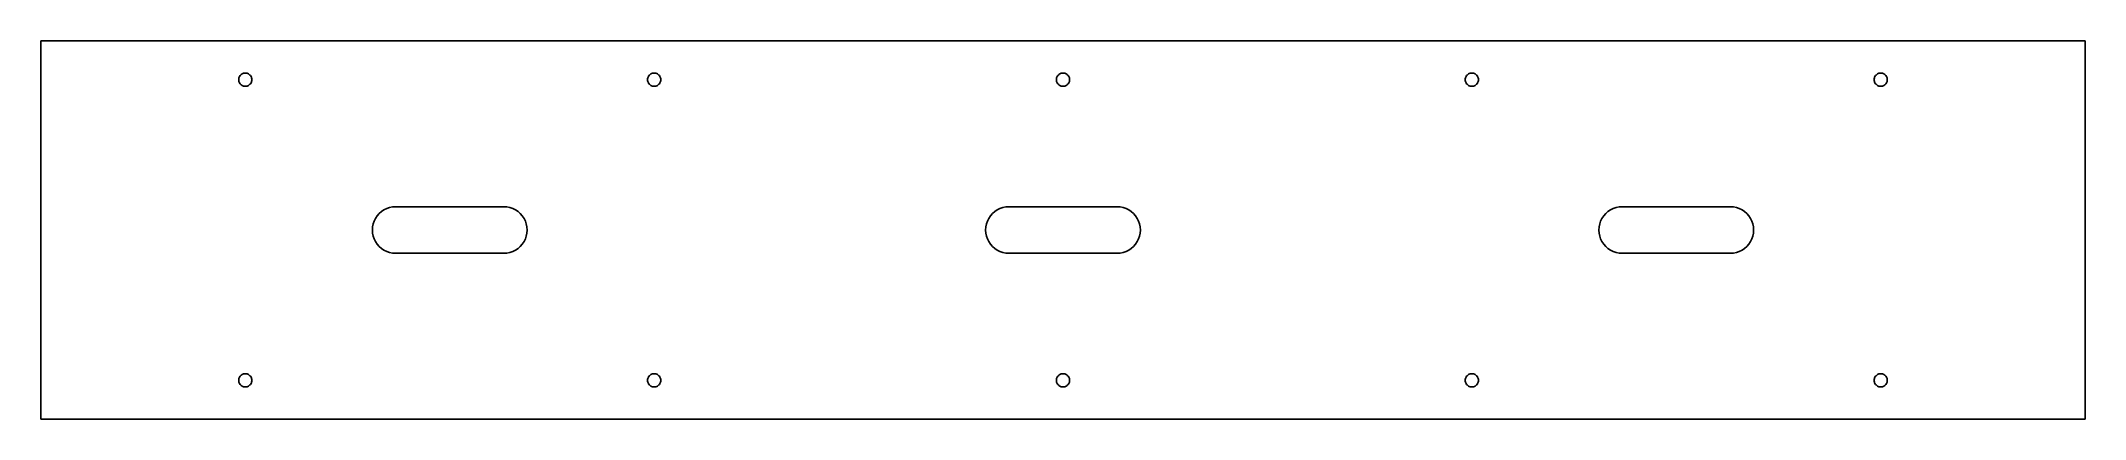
# Model space of a CAD drawing. Header units: metres. Extents: x 0 to 528, y 0 to 98.
import ezdxf

# ---------------------------------------------------------------- set-up
doc = ezdxf.new("R2010")
doc.units = ezdxf.units.M

msp = doc.modelspace()

# ---------------------------------------------------------------- linework, layer by layer
for p, q in [((528.32, 97.6199), (0, 97.6199)), ((0, 97.6199), (0, 0)), ((528.32, 0), (528.32, 97.6199)), ((51.132, 87.6199), (51.1465, 87.8418)), ((51.1465, 87.398), (51.132, 87.6199)), ((51.1465, 87.8418), (51.1899, 88.0598)), ((51.1899, 87.1799), (51.1465, 87.398)), ((51.1899, 88.0598), (51.2614, 88.2704)), ((51.2614, 86.9693), (51.1899, 87.1799)), ((51.2614, 88.2704), (51.3598, 88.4699)), ((51.3598, 86.7699), (51.2614, 86.9693)), ((51.3598, 88.4699), (51.4833, 88.6548)), ((51.4833, 86.585), (51.3598, 86.7699)), ((51.4833, 88.6548), (51.6299, 88.8219)), ((51.6299, 86.4178), (51.4833, 86.585)), ((51.6299, 88.8219), (51.7971, 88.9686)), ((51.7971, 86.2712), (51.6299, 86.4178)), ((51.7971, 88.9686), (51.982, 89.0921)), ((51.982, 86.1476), (51.7971, 86.2712)), ((51.982, 89.0921), (52.1814, 89.1905)), ((52.1814, 86.0493), (51.982, 86.1476)), ((52.1814, 89.1905), (52.392, 89.2619)), ((52.392, 85.9778), (52.1814, 86.0493)), ((52.392, 89.2619), (52.6101, 89.3053)), ((52.6101, 85.9344), (52.392, 85.9778)), ((52.6101, 89.3053), (52.832, 89.3199)), ((52.832, 85.9199), (52.6101, 85.9344)), ((52.832, 89.3199), (53.0539, 89.3053)), ((53.0539, 85.9344), (52.832, 85.9199)), ((53.0539, 89.3053), (53.272, 89.2619)), ((53.272, 85.9778), (53.0539, 85.9344)), ((53.272, 89.2619), (53.4826, 89.1905)), ((53.4826, 86.0493), (53.272, 85.9778)), ((53.4826, 89.1905), (53.682, 89.0921)), ((53.682, 86.1476), (53.4826, 86.0493)), ((53.682, 89.0921), (53.8669, 88.9686)), ((53.8669, 86.2712), (53.682, 86.1476)), ((53.8669, 88.9686), (54.0341, 88.8219)), ((54.0341, 86.4178), (53.8669, 86.2712)), ((54.0341, 88.8219), (54.1807, 88.6548)), ((54.1807, 86.585), (54.0341, 86.4178)), ((54.1807, 88.6548), (54.3042, 88.4699)), ((54.3042, 86.7699), (54.1807, 86.585)), ((54.3042, 88.4699), (54.4026, 88.2704)), ((54.4026, 86.9693), (54.3042, 86.7699)), ((54.4026, 88.2704), (54.4741, 88.0598)), ((54.4741, 87.1799), (54.4026, 86.9693)), ((54.4741, 88.0598), (54.5175, 87.8418)), ((54.5175, 87.398), (54.4741, 87.1799)), ((54.5175, 87.8418), (54.532, 87.6199)), ((54.532, 87.6199), (54.5175, 87.398)), ((156.796, 87.6199), (156.811, 87.8418)), ((156.811, 87.398), (156.796, 87.6199)), ((156.811, 87.8418), (156.854, 88.0598)), ((156.854, 87.1799), (156.811, 87.398)), ((156.854, 88.0598), (156.925, 88.2704)), ((156.925, 86.9693), (156.854, 87.1799)), ((156.925, 88.2704), (157.024, 88.4699)), ((157.024, 86.7699), (156.925, 86.9693)), ((157.024, 88.4699), (157.147, 88.6548)), ((157.147, 86.585), (157.024, 86.7699)), ((157.147, 88.6548), (157.294, 88.8219)), ((157.294, 86.4178), (157.147, 86.585)), ((157.294, 88.8219), (157.461, 88.9686)), ((157.461, 86.2712), (157.294, 86.4178)), ((157.461, 88.9686), (157.646, 89.0921)), ((157.646, 86.1476), (157.461, 86.2712)), ((157.646, 89.0921), (157.845, 89.1905)), ((157.845, 86.0493), (157.646, 86.1476)), ((157.845, 89.1905), (158.056, 89.2619)), ((158.056, 85.9778), (157.845, 86.0493)), ((158.056, 89.2619), (158.274, 89.3053)), ((158.274, 85.9344), (158.056, 85.9778)), ((158.274, 89.3053), (158.496, 89.3199)), ((158.496, 85.9199), (158.274, 85.9344)), ((158.496, 89.3199), (158.718, 89.3053)), ((158.718, 85.9344), (158.496, 85.9199)), ((158.718, 89.3053), (158.936, 89.2619)), ((158.936, 85.9778), (158.718, 85.9344)), ((158.936, 89.2619), (159.147, 89.1905)), ((159.147, 86.0493), (158.936, 85.9778)), ((159.147, 89.1905), (159.346, 89.0921)), ((159.346, 86.1476), (159.147, 86.0493)), ((159.346, 89.0921), (159.531, 88.9686)), ((159.531, 86.2712), (159.346, 86.1476)), ((159.531, 88.9686), (159.698, 88.8219)), ((159.698, 86.4178), (159.531, 86.2712)), ((159.698, 88.8219), (159.845, 88.6548)), ((159.845, 86.585), (159.698, 86.4178)), ((159.845, 88.6548), (159.968, 88.4699)), ((159.968, 86.7699), (159.845, 86.585)), ((159.968, 88.4699), (160.067, 88.2704)), ((160.067, 86.9693), (159.968, 86.7699)), ((160.067, 88.2704), (160.138, 88.0598)), ((160.138, 87.1799), (160.067, 86.9693)), ((160.138, 88.0598), (160.181, 87.8418)), ((160.181, 87.398), (160.138, 87.1799)), ((160.181, 87.8418), (160.196, 87.6199)), ((160.196, 87.6199), (160.181, 87.398)), ((262.46, 87.6199), (262.475, 87.8418)), ((262.475, 87.398), (262.46, 87.6199)), ((262.475, 87.8418), (262.518, 88.0598)), ((262.518, 87.1799), (262.475, 87.398)), ((262.518, 88.0598), (262.589, 88.2704)), ((262.589, 86.9693), (262.518, 87.1799)), ((262.589, 88.2704), (262.688, 88.4699)), ((262.688, 86.7699), (262.589, 86.9693)), ((262.688, 88.4699), (262.811, 88.6548)), ((262.811, 86.585), (262.688, 86.7699)), ((262.811, 88.6548), (262.958, 88.8219)), ((262.958, 86.4178), (262.811, 86.585)), ((262.958, 88.8219), (263.125, 88.9686)), ((263.125, 86.2712), (262.958, 86.4178)), ((263.125, 88.9686), (263.31, 89.0921)), ((263.31, 86.1476), (263.125, 86.2712)), ((263.31, 89.0921), (263.509, 89.1905)), ((263.509, 86.0493), (263.31, 86.1476)), ((263.509, 89.1905), (263.72, 89.2619)), ((263.72, 85.9778), (263.509, 86.0493)), ((263.72, 89.2619), (263.938, 89.3053)), ((263.938, 85.9344), (263.72, 85.9778)), ((263.938, 89.3053), (264.16, 89.3199)), ((264.16, 85.9199), (263.938, 85.9344)), ((264.16, 89.3199), (264.382, 89.3053)), ((264.382, 85.9344), (264.16, 85.9199)), ((264.382, 89.3053), (264.6, 89.2619)), ((264.6, 85.9778), (264.382, 85.9344)), ((264.6, 89.2619), (264.811, 89.1905)), ((264.811, 86.0493), (264.6, 85.9778)), ((264.811, 89.1905), (265.01, 89.0921)), ((265.01, 86.1476), (264.811, 86.0493)), ((265.01, 89.0921), (265.195, 88.9686)), ((265.195, 86.2712), (265.01, 86.1476)), ((265.195, 88.9686), (265.362, 88.8219)), ((265.362, 86.4178), (265.195, 86.2712)), ((265.362, 88.8219), (265.509, 88.6548)), ((265.509, 86.585), (265.362, 86.4178)), ((265.509, 88.6548), (265.632, 88.4699)), ((265.632, 86.7699), (265.509, 86.585)), ((265.632, 88.4699), (265.731, 88.2704)), ((265.731, 86.9693), (265.632, 86.7699)), ((265.731, 88.2704), (265.802, 88.0598)), ((265.802, 87.1799), (265.731, 86.9693)), ((265.802, 88.0598), (265.845, 87.8418)), ((265.845, 87.398), (265.802, 87.1799)), ((265.845, 87.8418), (265.86, 87.6199)), ((265.86, 87.6199), (265.845, 87.398)), ((368.124, 87.6199), (368.139, 87.8418)), ((368.139, 87.398), (368.124, 87.6199)), ((368.139, 87.8418), (368.182, 88.0598)), ((368.182, 87.1799), (368.139, 87.398)), ((368.182, 88.0598), (368.253, 88.2704)), ((368.253, 86.9693), (368.182, 87.1799)), ((368.253, 88.2704), (368.352, 88.4699)), ((368.352, 86.7699), (368.253, 86.9693)), ((368.352, 88.4699), (368.475, 88.6548)), ((368.475, 86.585), (368.352, 86.7699)), ((368.475, 88.6548), (368.622, 88.8219)), ((368.622, 86.4178), (368.475, 86.585)), ((368.622, 88.8219), (368.789, 88.9686)), ((368.789, 86.2712), (368.622, 86.4178)), ((368.789, 88.9686), (368.974, 89.0921)), ((368.974, 86.1476), (368.789, 86.2712)), ((368.974, 89.0921), (369.173, 89.1905)), ((369.173, 86.0493), (368.974, 86.1476)), ((369.173, 89.1905), (369.384, 89.2619)), ((369.384, 85.9778), (369.173, 86.0493)), ((369.384, 89.2619), (369.602, 89.3053)), ((369.602, 85.9344), (369.384, 85.9778)), ((369.602, 89.3053), (369.824, 89.3199)), ((369.824, 85.9199), (369.602, 85.9344)), ((369.824, 89.3199), (370.046, 89.3053)), ((370.046, 85.9344), (369.824, 85.9199)), ((370.046, 89.3053), (370.264, 89.2619)), ((370.264, 85.9778), (370.046, 85.9344)), ((370.264, 89.2619), (370.475, 89.1905)), ((370.475, 86.0493), (370.264, 85.9778)), ((370.475, 89.1905), (370.674, 89.0921)), ((370.674, 86.1476), (370.475, 86.0493)), ((370.674, 89.0921), (370.859, 88.9686)), ((370.859, 86.2712), (370.674, 86.1476)), ((370.859, 88.9686), (371.026, 88.8219)), ((371.026, 86.4178), (370.859, 86.2712)), ((371.026, 88.8219), (371.173, 88.6548)), ((371.173, 86.585), (371.026, 86.4178)), ((371.173, 88.6548), (371.296, 88.4699)), ((371.296, 86.7699), (371.173, 86.585)), ((371.296, 88.4699), (371.395, 88.2704)), ((371.395, 86.9693), (371.296, 86.7699)), ((371.395, 88.2704), (371.466, 88.0598)), ((371.466, 87.1799), (371.395, 86.9693)), ((371.466, 88.0598), (371.509, 87.8418)), ((371.509, 87.398), (371.466, 87.1799)), ((371.509, 87.8418), (371.524, 87.6199)), ((371.524, 87.6199), (371.509, 87.398)), ((473.788, 87.6199), (473.803, 87.8418)), ((473.803, 87.398), (473.788, 87.6199)), ((473.803, 87.8418), (473.846, 88.0598)), ((473.846, 87.1799), (473.803, 87.398)), ((473.846, 88.0598), (473.917, 88.2704)), ((473.917, 86.9693), (473.846, 87.1799)), ((473.917, 88.2704), (474.016, 88.4699)), ((474.016, 86.7699), (473.917, 86.9693)), ((474.016, 88.4699), (474.139, 88.6548)), ((474.139, 86.585), (474.016, 86.7699)), ((474.139, 88.6548), (474.286, 88.8219)), ((474.286, 86.4178), (474.139, 86.585)), ((474.286, 88.8219), (474.453, 88.9686)), ((474.453, 86.2712), (474.286, 86.4178)), ((474.453, 88.9686), (474.638, 89.0921)), ((474.638, 86.1476), (474.453, 86.2712)), ((474.638, 89.0921), (474.837, 89.1905)), ((474.837, 86.0493), (474.638, 86.1476)), ((474.837, 89.1905), (475.048, 89.2619)), ((475.048, 85.9778), (474.837, 86.0493)), ((475.048, 89.2619), (475.266, 89.3053)), ((475.266, 85.9344), (475.048, 85.9778)), ((475.266, 89.3053), (475.488, 89.3199)), ((475.488, 85.9199), (475.266, 85.9344)), ((475.488, 89.3199), (475.71, 89.3053)), ((475.71, 85.9344), (475.488, 85.9199)), ((475.71, 89.3053), (475.928, 89.2619)), ((475.928, 85.9778), (475.71, 85.9344)), ((475.928, 89.2619), (476.139, 89.1905)), ((476.139, 86.0493), (475.928, 85.9778)), ((476.139, 89.1905), (476.338, 89.0921)), ((476.338, 86.1476), (476.139, 86.0493)), ((476.338, 89.0921), (476.523, 88.9686)), ((476.523, 86.2712), (476.338, 86.1476)), ((476.523, 88.9686), (476.69, 88.8219)), ((476.69, 86.4178), (476.523, 86.2712)), ((476.69, 88.8219), (476.837, 88.6548)), ((476.837, 86.585), (476.69, 86.4178)), ((476.837, 88.6548), (476.96, 88.4699)), ((476.96, 86.7699), (476.837, 86.585)), ((476.96, 88.4699), (477.059, 88.2704)), ((477.059, 86.9693), (476.96, 86.7699)), ((477.059, 88.2704), (477.13, 88.0598)), ((477.13, 87.1799), (477.059, 86.9693)), ((477.13, 88.0598), (477.173, 87.8418)), ((477.173, 87.398), (477.13, 87.1799)), ((477.173, 87.8418), (477.188, 87.6199)), ((477.188, 87.6199), (477.173, 87.398)), ((86.9039, 52.4625), (87.4214, 53.0526)), ((87.4214, 53.0526), (88.0114, 53.57)), ((88.0114, 53.57), (88.664, 54.0061)), ((88.664, 54.0061), (89.3679, 54.3532)), ((89.3679, 54.3532), (90.1111, 54.6055)), ((90.1111, 54.6055), (90.8808, 54.7586)), ((90.8808, 54.7586), (91.664, 54.8099)), ((91.664, 54.8099), (119.664, 54.8099)), ((119.664, 54.8099), (120.447, 54.7586)), ((120.447, 54.7586), (121.217, 54.6055)), ((121.217, 54.6055), (121.96, 54.3532)), ((121.96, 54.3532), (122.664, 54.0061)), ((122.664, 54.0061), (123.317, 53.57)), ((123.317, 53.57), (123.907, 53.0526)), ((123.907, 53.0526), (124.424, 52.4625)), ((245.4, 52.4625), (245.917, 53.0526)), ((245.917, 53.0526), (246.507, 53.57)), ((246.507, 53.57), (247.16, 54.0061)), ((247.16, 54.0061), (247.864, 54.3532)), ((247.864, 54.3532), (248.607, 54.6055)), ((248.607, 54.6055), (249.377, 54.7586)), ((249.377, 54.7586), (250.16, 54.8099)), ((250.16, 54.8099), (278.16, 54.8099)), ((278.16, 54.8099), (278.943, 54.7586)), ((278.943, 54.7586), (279.713, 54.6055)), ((279.713, 54.6055), (280.456, 54.3532)), ((280.456, 54.3532), (281.16, 54.0061)), ((281.16, 54.0061), (281.813, 53.57)), ((281.813, 53.57), (282.403, 53.0526)), ((282.403, 53.0526), (282.92, 52.4625)), ((403.896, 52.4625), (404.413, 53.0526)), ((404.413, 53.0526), (405.003, 53.57)), ((405.003, 53.57), (405.656, 54.0061)), ((405.656, 54.0061), (406.36, 54.3532)), ((406.36, 54.3532), (407.103, 54.6055)), ((407.103, 54.6055), (407.873, 54.7586)), ((407.873, 54.7586), (408.656, 54.8099)), ((408.656, 54.8099), (436.656, 54.8099)), ((436.656, 54.8099), (437.439, 54.7586)), ((437.439, 54.7586), (438.209, 54.6055)), ((438.209, 54.6055), (438.952, 54.3532)), ((438.952, 54.3532), (439.656, 54.0061)), ((439.656, 54.0061), (440.309, 53.57)), ((440.309, 53.57), (440.899, 53.0526)), ((440.899, 53.0526), (441.416, 52.4625)), ((85.664, 48.8099), (85.7153, 49.5931)), ((85.7153, 48.0268), (85.664, 48.8099)), ((85.7153, 49.5931), (85.8684, 50.3628)), ((85.8684, 47.257), (85.7153, 48.0268)), ((85.8684, 50.3628), (86.1207, 51.106)), ((86.1207, 51.106), (86.4678, 51.8099)), ((86.4678, 51.8099), (86.9039, 52.4625)), ((124.424, 52.4625), (124.86, 51.8099)), ((124.86, 51.8099), (125.207, 51.106)), ((125.207, 51.106), (125.46, 50.3628)), ((125.46, 50.3628), (125.613, 49.5931)), ((125.613, 48.0268), (125.46, 47.257)), ((125.613, 49.5931), (125.664, 48.8099)), ((125.664, 48.8099), (125.613, 48.0268)), ((244.16, 48.8099), (244.211, 49.5931)), ((244.211, 48.0268), (244.16, 48.8099)), ((244.211, 49.5931), (244.364, 50.3628)), ((244.364, 47.257), (244.211, 48.0268)), ((244.364, 50.3628), (244.617, 51.106)), ((244.617, 51.106), (244.964, 51.8099)), ((244.964, 51.8099), (245.4, 52.4625)), ((282.92, 52.4625), (283.356, 51.8099)), ((283.356, 51.8099), (283.703, 51.106)), ((283.703, 51.106), (283.956, 50.3628)), ((283.956, 50.3628), (284.109, 49.5931)), ((284.109, 48.0268), (283.956, 47.257)), ((284.109, 49.5931), (284.16, 48.8099)), ((284.16, 48.8099), (284.109, 48.0268)), ((402.656, 48.8099), (402.707, 49.5931)), ((402.707, 48.0268), (402.656, 48.8099)), ((402.707, 49.5931), (402.86, 50.3628)), ((402.86, 47.257), (402.707, 48.0268)), ((402.86, 50.3628), (403.113, 51.106)), ((403.113, 51.106), (403.46, 51.8099)), ((403.46, 51.8099), (403.896, 52.4625)), ((441.416, 52.4625), (441.852, 51.8099)), ((441.852, 51.8099), (442.199, 51.106)), ((442.199, 51.106), (442.452, 50.3628)), ((442.452, 50.3628), (442.605, 49.5931)), ((442.605, 48.0268), (442.452, 47.257)), ((442.605, 49.5931), (442.656, 48.8099)), ((442.656, 48.8099), (442.605, 48.0268)), ((86.1207, 46.5138), (85.8684, 47.257)), ((86.4678, 45.8099), (86.1207, 46.5138)), ((86.9039, 45.1574), (86.4678, 45.8099)), ((87.4214, 44.5673), (86.9039, 45.1574)), ((88.0114, 44.0498), (87.4214, 44.5673)), ((88.664, 43.6138), (88.0114, 44.0498)), ((89.3679, 43.2666), (88.664, 43.6138)), ((90.1111, 43.0144), (89.3679, 43.2666)), ((90.8808, 42.8613), (90.1111, 43.0144)), ((91.664, 42.8099), (90.8808, 42.8613)), ((119.664, 42.8099), (91.664, 42.8099)), ((120.447, 42.8613), (119.664, 42.8099)), ((121.217, 43.0144), (120.447, 42.8613)), ((121.96, 43.2666), (121.217, 43.0144)), ((122.664, 43.6138), (121.96, 43.2666)), ((123.317, 44.0498), (122.664, 43.6138)), ((123.907, 44.5673), (123.317, 44.0498)), ((124.424, 45.1574), (123.907, 44.5673)), ((124.86, 45.8099), (124.424, 45.1574)), ((125.207, 46.5138), (124.86, 45.8099)), ((125.46, 47.257), (125.207, 46.5138)), ((244.617, 46.5138), (244.364, 47.257)), ((244.964, 45.8099), (244.617, 46.5138)), ((245.4, 45.1574), (244.964, 45.8099)), ((245.917, 44.5673), (245.4, 45.1574)), ((246.507, 44.0498), (245.917, 44.5673)), ((247.16, 43.6138), (246.507, 44.0498)), ((247.864, 43.2666), (247.16, 43.6138)), ((248.607, 43.0144), (247.864, 43.2666)), ((249.377, 42.8613), (248.607, 43.0144)), ((250.16, 42.8099), (249.377, 42.8613)), ((278.16, 42.8099), (250.16, 42.8099)), ((278.943, 42.8613), (278.16, 42.8099)), ((279.713, 43.0144), (278.943, 42.8613)), ((280.456, 43.2666), (279.713, 43.0144)), ((281.16, 43.6138), (280.456, 43.2666)), ((281.813, 44.0498), (281.16, 43.6138)), ((282.403, 44.5673), (281.813, 44.0498)), ((282.92, 45.1574), (282.403, 44.5673)), ((283.356, 45.8099), (282.92, 45.1574)), ((283.703, 46.5138), (283.356, 45.8099)), ((283.956, 47.257), (283.703, 46.5138)), ((403.113, 46.5138), (402.86, 47.257)), ((403.46, 45.8099), (403.113, 46.5138)), ((403.896, 45.1574), (403.46, 45.8099)), ((404.413, 44.5673), (403.896, 45.1574)), ((405.003, 44.0498), (404.413, 44.5673)), ((405.656, 43.6138), (405.003, 44.0498)), ((406.36, 43.2666), (405.656, 43.6138)), ((407.103, 43.0144), (406.36, 43.2666)), ((407.873, 42.8613), (407.103, 43.0144)), ((408.656, 42.8099), (407.873, 42.8613)), ((436.656, 42.8099), (408.656, 42.8099)), ((437.439, 42.8613), (436.656, 42.8099)), ((438.209, 43.0144), (437.439, 42.8613)), ((438.952, 43.2666), (438.209, 43.0144)), ((439.656, 43.6138), (438.952, 43.2666)), ((440.309, 44.0498), (439.656, 43.6138)), ((440.899, 44.5673), (440.309, 44.0498)), ((441.416, 45.1574), (440.899, 44.5673)), ((441.852, 45.8099), (441.416, 45.1574)), ((442.199, 46.5138), (441.852, 45.8099)), ((442.452, 47.257), (442.199, 46.5138)), ((51.1899, 10.44), (51.2614, 10.6506)), ((51.2614, 10.6506), (51.3598, 10.85)), ((51.3598, 10.85), (51.4833, 11.0349)), ((51.4833, 11.0349), (51.6299, 11.2021)), ((51.6299, 11.2021), (51.7971, 11.3487)), ((51.7971, 11.3487), (51.982, 11.4722)), ((51.982, 11.4722), (52.1814, 11.5706)), ((52.1814, 11.5706), (52.392, 11.6421)), ((52.392, 11.6421), (52.6101, 11.6855)), ((52.6101, 11.6855), (52.832, 11.7)), ((52.832, 11.7), (53.0539, 11.6855)), ((53.0539, 11.6855), (53.272, 11.6421)), ((53.272, 11.6421), (53.4826, 11.5706)), ((53.4826, 11.5706), (53.682, 11.4722)), ((53.682, 11.4722), (53.8669, 11.3487)), ((53.8669, 11.3487), (54.0341, 11.2021)), ((54.0341, 11.2021), (54.1807, 11.0349)), ((54.1807, 11.0349), (54.3042, 10.85)), ((54.3042, 10.85), (54.4026, 10.6506)), ((54.4026, 10.6506), (54.4741, 10.44)), ((156.854, 10.44), (156.925, 10.6506)), ((156.925, 10.6506), (157.024, 10.85)), ((157.024, 10.85), (157.147, 11.0349)), ((157.147, 11.0349), (157.294, 11.2021)), ((157.294, 11.2021), (157.461, 11.3487)), ((157.461, 11.3487), (157.646, 11.4722)), ((157.646, 11.4722), (157.845, 11.5706)), ((157.845, 11.5706), (158.056, 11.6421)), ((158.056, 11.6421), (158.274, 11.6855)), ((158.274, 11.6855), (158.496, 11.7)), ((158.496, 11.7), (158.718, 11.6855)), ((158.718, 11.6855), (158.936, 11.6421)), ((158.936, 11.6421), (159.147, 11.5706)), ((159.147, 11.5706), (159.346, 11.4722)), ((159.346, 11.4722), (159.531, 11.3487)), ((159.531, 11.3487), (159.698, 11.2021)), ((159.698, 11.2021), (159.845, 11.0349)), ((159.845, 11.0349), (159.968, 10.85)), ((159.968, 10.85), (160.067, 10.6506)), ((160.067, 10.6506), (160.138, 10.44)), ((262.518, 10.44), (262.589, 10.6506)), ((262.589, 10.6506), (262.688, 10.85)), ((262.688, 10.85), (262.811, 11.0349)), ((262.811, 11.0349), (262.958, 11.2021)), ((262.958, 11.2021), (263.125, 11.3487)), ((263.125, 11.3487), (263.31, 11.4722)), ((263.31, 11.4722), (263.509, 11.5706)), ((263.509, 11.5706), (263.72, 11.6421)), ((263.72, 11.6421), (263.938, 11.6855)), ((263.938, 11.6855), (264.16, 11.7)), ((264.16, 11.7), (264.382, 11.6855)), ((264.382, 11.6855), (264.6, 11.6421)), ((264.6, 11.6421), (264.811, 11.5706)), ((264.811, 11.5706), (265.01, 11.4722)), ((265.01, 11.4722), (265.195, 11.3487)), ((265.195, 11.3487), (265.362, 11.2021)), ((265.362, 11.2021), (265.509, 11.0349)), ((265.509, 11.0349), (265.632, 10.85)), ((265.632, 10.85), (265.731, 10.6506)), ((265.731, 10.6506), (265.802, 10.44)), ((368.182, 10.44), (368.253, 10.6506)), ((368.253, 10.6506), (368.352, 10.85)), ((368.352, 10.85), (368.475, 11.0349)), ((368.475, 11.0349), (368.622, 11.2021)), ((368.622, 11.2021), (368.789, 11.3487)), ((368.789, 11.3487), (368.974, 11.4722)), ((368.974, 11.4722), (369.173, 11.5706)), ((369.173, 11.5706), (369.384, 11.6421)), ((369.384, 11.6421), (369.602, 11.6855)), ((369.602, 11.6855), (369.824, 11.7)), ((369.824, 11.7), (370.046, 11.6855)), ((370.046, 11.6855), (370.264, 11.6421)), ((370.264, 11.6421), (370.475, 11.5706)), ((370.475, 11.5706), (370.674, 11.4722)), ((370.674, 11.4722), (370.859, 11.3487)), ((370.859, 11.3487), (371.026, 11.2021)), ((371.026, 11.2021), (371.173, 11.0349)), ((371.173, 11.0349), (371.296, 10.85)), ((371.296, 10.85), (371.395, 10.6506)), ((371.395, 10.6506), (371.466, 10.44)), ((473.846, 10.44), (473.917, 10.6506)), ((473.917, 10.6506), (474.016, 10.85)), ((474.016, 10.85), (474.139, 11.0349)), ((474.139, 11.0349), (474.286, 11.2021)), ((474.286, 11.2021), (474.453, 11.3487)), ((474.453, 11.3487), (474.638, 11.4722)), ((474.638, 11.4722), (474.837, 11.5706)), ((474.837, 11.5706), (475.048, 11.6421)), ((475.048, 11.6421), (475.266, 11.6855)), ((475.266, 11.6855), (475.488, 11.7)), ((475.488, 11.7), (475.71, 11.6855)), ((475.71, 11.6855), (475.928, 11.6421)), ((475.928, 11.6421), (476.139, 11.5706)), ((476.139, 11.5706), (476.338, 11.4722)), ((476.338, 11.4722), (476.523, 11.3487)), ((476.523, 11.3487), (476.69, 11.2021)), ((476.69, 11.2021), (476.837, 11.0349)), ((476.837, 11.0349), (476.96, 10.85)), ((476.96, 10.85), (477.059, 10.6506)), ((477.059, 10.6506), (477.13, 10.44)), ((51.132, 10), (51.1465, 10.2219)), ((51.1465, 9.77809), (51.132, 10)), ((51.1465, 10.2219), (51.1899, 10.44)), ((51.1899, 9.56), (51.1465, 9.77809)), ((51.2614, 9.34943), (51.1899, 9.56)), ((51.3598, 9.14999), (51.2614, 9.34943)), ((51.4833, 8.9651), (51.3598, 9.14999)), ((51.6299, 8.79791), (51.4833, 8.9651)), ((51.7971, 8.65129), (51.6299, 8.79791)), ((51.982, 8.52776), (51.7971, 8.65129)), ((52.1814, 8.4294), (51.982, 8.52776)), ((52.392, 8.35793), (52.1814, 8.4294)), ((52.6101, 8.31453), (52.392, 8.35793)), ((52.832, 8.29999), (52.6101, 8.31453)), ((53.0539, 8.31453), (52.832, 8.29999)), ((53.272, 8.35793), (53.0539, 8.31453)), ((53.4826, 8.4294), (53.272, 8.35793)), ((53.682, 8.52776), (53.4826, 8.4294)), ((53.8669, 8.65129), (53.682, 8.52776)), ((54.0341, 8.79791), (53.8669, 8.65129)), ((54.1807, 8.9651), (54.0341, 8.79791)), ((54.3042, 9.14999), (54.1807, 8.9651)), ((54.4026, 9.34943), (54.3042, 9.14999)), ((54.4741, 9.56), (54.4026, 9.34943)), ((54.4741, 10.44), (54.5175, 10.2219)), ((54.5175, 9.77809), (54.4741, 9.56)), ((54.5175, 10.2219), (54.532, 10)), ((54.532, 10), (54.5175, 9.77809)), ((156.796, 10), (156.811, 10.2219)), ((156.811, 9.77809), (156.796, 10)), ((156.811, 10.2219), (156.854, 10.44)), ((156.854, 9.56), (156.811, 9.77809)), ((156.925, 9.34943), (156.854, 9.56)), ((157.024, 9.14999), (156.925, 9.34943)), ((157.147, 8.9651), (157.024, 9.14999)), ((157.294, 8.79791), (157.147, 8.9651)), ((157.461, 8.65129), (157.294, 8.79791)), ((157.646, 8.52776), (157.461, 8.65129)), ((157.845, 8.4294), (157.646, 8.52776)), ((158.056, 8.35793), (157.845, 8.4294)), ((158.274, 8.31453), (158.056, 8.35793)), ((158.496, 8.29999), (158.274, 8.31453)), ((158.718, 8.31453), (158.496, 8.29999)), ((158.936, 8.35793), (158.718, 8.31453)), ((159.147, 8.4294), (158.936, 8.35793)), ((159.346, 8.52776), (159.147, 8.4294)), ((159.531, 8.65129), (159.346, 8.52776)), ((159.698, 8.79791), (159.531, 8.65129)), ((159.845, 8.9651), (159.698, 8.79791)), ((159.968, 9.14999), (159.845, 8.9651)), ((160.067, 9.34943), (159.968, 9.14999)), ((160.138, 9.56), (160.067, 9.34943)), ((160.138, 10.44), (160.181, 10.2219)), ((160.181, 9.77809), (160.138, 9.56)), ((160.181, 10.2219), (160.196, 10)), ((160.196, 10), (160.181, 9.77809)), ((262.46, 10), (262.475, 10.2219)), ((262.475, 9.77809), (262.46, 10)), ((262.475, 10.2219), (262.518, 10.44)), ((262.518, 9.56), (262.475, 9.77809)), ((262.589, 9.34943), (262.518, 9.56)), ((262.688, 9.14999), (262.589, 9.34943)), ((262.811, 8.9651), (262.688, 9.14999)), ((262.958, 8.79791), (262.811, 8.9651)), ((263.125, 8.65129), (262.958, 8.79791)), ((263.31, 8.52776), (263.125, 8.65129)), ((263.509, 8.4294), (263.31, 8.52776)), ((263.72, 8.35793), (263.509, 8.4294)), ((263.938, 8.31453), (263.72, 8.35793)), ((264.16, 8.29999), (263.938, 8.31453)), ((264.382, 8.31453), (264.16, 8.29999)), ((264.6, 8.35793), (264.382, 8.31453)), ((264.811, 8.4294), (264.6, 8.35793)), ((265.01, 8.52776), (264.811, 8.4294)), ((265.195, 8.65129), (265.01, 8.52776)), ((265.362, 8.79791), (265.195, 8.65129)), ((265.509, 8.9651), (265.362, 8.79791)), ((265.632, 9.14999), (265.509, 8.9651)), ((265.731, 9.34943), (265.632, 9.14999)), ((265.802, 9.56), (265.731, 9.34943)), ((265.802, 10.44), (265.845, 10.2219)), ((265.845, 9.77809), (265.802, 9.56)), ((265.845, 10.2219), (265.86, 10)), ((265.86, 10), (265.845, 9.77809)), ((368.124, 10), (368.139, 10.2219)), ((368.139, 9.77809), (368.124, 10)), ((368.139, 10.2219), (368.182, 10.44)), ((368.182, 9.56), (368.139, 9.77809)), ((368.253, 9.34943), (368.182, 9.56)), ((368.352, 9.14999), (368.253, 9.34943)), ((368.475, 8.9651), (368.352, 9.14999)), ((368.622, 8.79791), (368.475, 8.9651)), ((368.789, 8.65129), (368.622, 8.79791)), ((368.974, 8.52776), (368.789, 8.65129)), ((369.173, 8.4294), (368.974, 8.52776)), ((369.384, 8.35793), (369.173, 8.4294)), ((369.602, 8.31453), (369.384, 8.35793)), ((369.824, 8.29999), (369.602, 8.31453)), ((370.046, 8.31453), (369.824, 8.29999)), ((370.264, 8.35793), (370.046, 8.31453)), ((370.475, 8.4294), (370.264, 8.35793)), ((370.674, 8.52776), (370.475, 8.4294)), ((370.859, 8.65129), (370.674, 8.52776)), ((371.026, 8.79791), (370.859, 8.65129)), ((371.173, 8.9651), (371.026, 8.79791)), ((371.296, 9.14999), (371.173, 8.9651)), ((371.395, 9.34943), (371.296, 9.14999)), ((371.466, 9.56), (371.395, 9.34943)), ((371.466, 10.44), (371.509, 10.2219)), ((371.509, 9.77809), (371.466, 9.56)), ((371.509, 10.2219), (371.524, 10)), ((371.524, 10), (371.509, 9.77809)), ((473.788, 10), (473.803, 10.2219)), ((473.803, 9.77809), (473.788, 10)), ((473.803, 10.2219), (473.846, 10.44)), ((473.846, 9.56), (473.803, 9.77809)), ((473.917, 9.34943), (473.846, 9.56)), ((474.016, 9.14999), (473.917, 9.34943)), ((474.139, 8.9651), (474.016, 9.14999)), ((474.286, 8.79791), (474.139, 8.9651)), ((474.453, 8.65129), (474.286, 8.79791)), ((474.638, 8.52776), (474.453, 8.65129)), ((474.837, 8.4294), (474.638, 8.52776)), ((475.048, 8.35793), (474.837, 8.4294)), ((475.266, 8.31453), (475.048, 8.35793)), ((475.488, 8.29999), (475.266, 8.31453)), ((475.71, 8.31453), (475.488, 8.29999)), ((475.928, 8.35793), (475.71, 8.31453)), ((476.139, 8.4294), (475.928, 8.35793)), ((476.338, 8.52776), (476.139, 8.4294)), ((476.523, 8.65129), (476.338, 8.52776)), ((476.69, 8.79791), (476.523, 8.65129)), ((476.837, 8.9651), (476.69, 8.79791)), ((476.96, 9.14999), (476.837, 8.9651)), ((477.059, 9.34943), (476.96, 9.14999)), ((477.13, 9.56), (477.059, 9.34943)), ((477.13, 10.44), (477.173, 10.2219)), ((477.173, 9.77809), (477.13, 9.56)), ((477.173, 10.2219), (477.188, 10)), ((477.188, 10), (477.173, 9.77809)), ((0, 0), (528.32, 0))]:
    msp.add_line(p, q)

doc.saveas('drawing.dxf')
